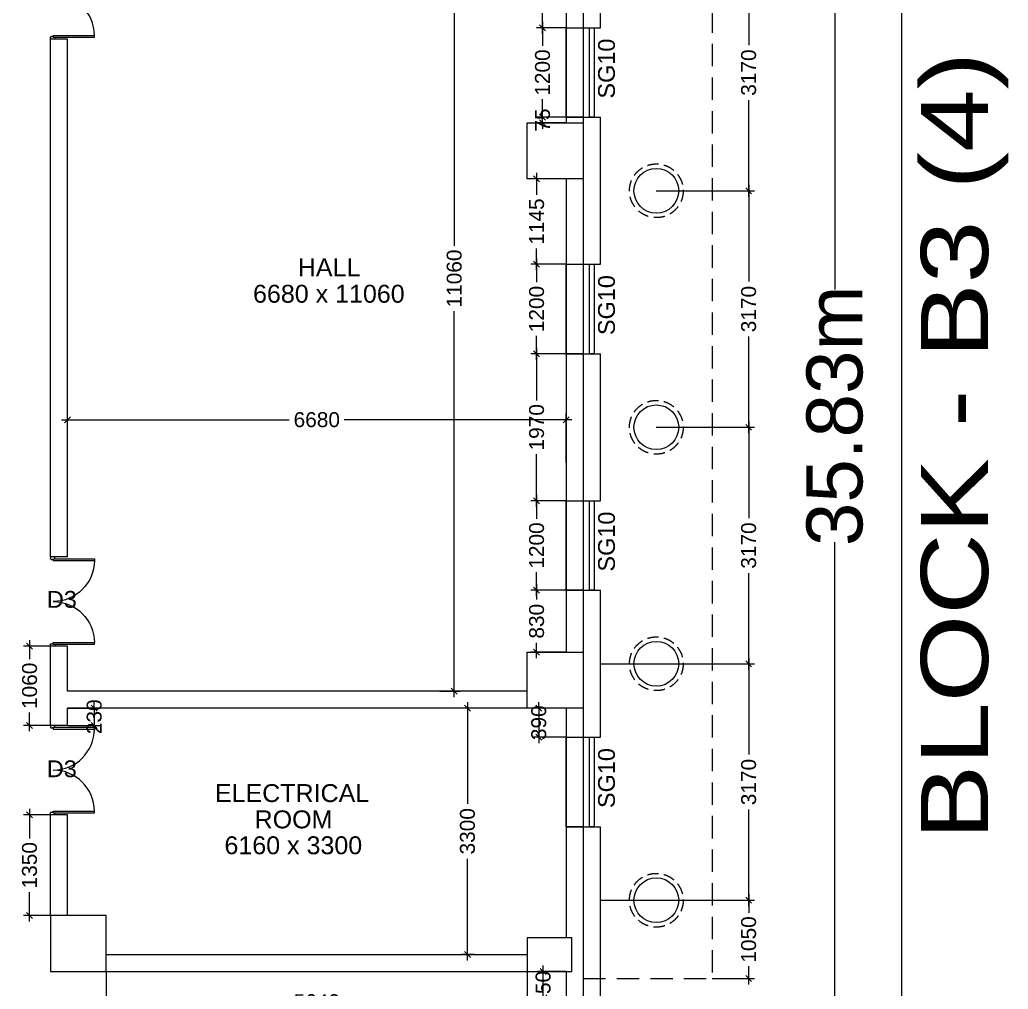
# Model space of a CAD drawing. Extents: x 7620542 to 7843793, y -6476226 to -6093835.
# Drawn here: x 7753889 to 7767135, y -6362768 to -6349772 of the extents above; entities that cross this region are included whole.
import ezdxf
from ezdxf.enums import TextEntityAlignment as Align

# ---------------------------------------------------------------- set-up
doc = ezdxf.new("R2010")
doc.units = 0
doc.header["$LTSCALE"] = 600
doc.header["$MEASUREMENT"] = 0
doc.header["$PDMODE"] = 35
doc.linetypes.add('DASHED', pattern=[0.75, 0.5, -0.25])
doc.linetypes.add('HIDDEN', pattern=[0.375, 0.25, -0.125])
doc.layers.get('0').update_dxf_attribs({"linetype": 'CONTINUOUS'})
doc.layers.get('Defpoints').update_dxf_attribs({"linetype": 'CONTINUOUS'})
for name, color, linetype in [('BLOCKS-PROP', 2, 'CONTINUOUS'), ('chajja', 7, 'CONTINUOUS'), ('DIM', 8, 'CONTINUOUS'), ('DOOR', 32, 'CONTINUOUS'), ('Ele. Proj', 7, 'CONTINUOUS'), ('joinery', 7, 'CONTINUOUS'), ('LA-column', 3, 'CONTINUOUS'), ('Room Dim', 1, 'CONTINUOUS'), ('TEXT', 6, 'CONTINUOUS'), ('Walls', 7, 'CONTINUOUS'), ('WIN', 151, 'CONTINUOUS'), ('Working Dim', 5, 'CONTINUOUS')]:
    doc.layers.add(name, color=color, linetype=linetype)
doc.styles.add('ari', font='arial.ttf')
doc.styles.add('ARIAL', font='arial.ttf')
doc.styles.get("Standard").update_dxf_attribs({"font": 'romans.shx'})
doc.dimstyles.new('int. dim', dxfattribs={"dimtxt": 450, "dimasz": 80, "dimexe": 80, "dimexo": 0, "dimgap": 70, "dimtad": 0, "dimdec": 0, "dimzin": 12, "dimdsep": 46, "dimtxsty": 'ari', "dimblk": 'OBLIQUE', "dimcen": 2, "dimdle": 80, "dimclrd": 256, "dimclre": 256, "dimclrt": 6, "dimadec": 0, "dimazin": 0, "dimtfac": 1, "dimtdec": 0, "dimtix": 1, "dimtmove": 2, "dimatfit": 3, "dimfxl": 1, "dimtolj": 1, "dimtzin": 0, "dimlwd": -1, "dimlwe": -1, "dimarcsym": 0})
doc.dimstyles.new('STANDARD$0', dxfattribs={"dimscale": 0, "dimtxt": 150, "dimasz": 125, "dimexe": 0.75, "dimexo": 1, "dimgap": 25, "dimtad": 1, "dimdec": 0, "dimdsep": 46, "dimtxsty": 'Standard', "dimblk1": 'DOT', "dimblk2": 'DOT', "dimsah": 1, "dimcen": 2.5, "dimclrd": 1, "dimclre": 1, "dimclrt": 3, "dimadec": 0, "dimazin": 0, "dimtfac": 1, "dimtdec": 0, "dimtmove": 0, "dimatfit": 3, "dimldrblk": 'DOT', "dimfxl": 1, "dimtolj": 1, "dimtzin": 0, "dimarcsym": 0})

# ---------------------------------------------------------------- blocks, each defined once
blk = doc.blocks.new('Z$W@#1275')
at = {"layer": 'DOOR'}
for p, q in [((73.06782003119588, 1499.977962647332), (0, 1499.977962647332)), ((0, 1499.977962647332), (0, 1467.097443633247)), ((73.06782003119588, 1467.097443633247), (73.06782003119588, 1499.977962647332)), ((0, 1467.097443633247), (1.826695499941707, 1467.097443633247)), ((10.96017300430685, 1456.137270628707), (10.96017300430685, 1457.963966129348)), ((10.96017300430685, 1456.137270628707), (47.49408301990479, 1456.137270628707)), ((47.49408301990479, 1467.097443633247), (736.4192433170974, 1467.097443633247)), ((47.49408301990479, 1467.097443633247), (47.49408301990479, 1438.914141621324)), ((47.49408301990479, 1456.137270628707), (47.49408301990479, 1467.097443633247)), ((47.49408301990479, 1467.097443633247), (73.06782003119588, 1467.097443633247)), ((47.49408301990479, 1438.914141621324), (736.4192433170974, 1438.914141621324)), ((736.4192433170974, 1467.097443633247), (736.4192433170974, 1438.914141621324)), ((0, 32.8805190139683), (1.826695499941707, 32.8805190139683)), ((0, 0), (0, 32.8805190139683)), ((73.06782003119588, 0), (0, 0)), ((10.96017300430685, 43.8406920186244), (10.96017300430685, 42.01399651786778)), ((10.96017300430685, 43.8406920186244), (47.49408301990479, 43.8406920186244)), ((47.49408301990479, 61.06382102600764), (736.4192433170974, 61.06382102600764)), ((47.49408301990479, 32.8805190139683), (47.49408301990479, 61.06382102600764)), ((47.49408301990479, 43.8406920186244), (47.49408301990479, 32.8805190139683)), ((47.49408301990479, 32.8805190139683), (736.4192433170974, 32.8805190139683)), ((47.49408301990479, 32.8805190139683), (73.06782003119588, 32.8805190139683)), ((73.06782003119588, 32.8805190139683), (73.06782003119588, 0)), ((736.4192433170974, 32.8805190139683), (736.4192433170974, 61.06382102600764))]:
    blk.add_line(p, q, dxfattribs=at)
for centre, start, end in [((10.96017300430685, 1467.097443633247), 180, 270), ((10.96017300430685, 32.8805190139683), 90, 180)]:
    blk.add_arc(centre, 9.13347750388912, start, end, dxfattribs=at)
at = {"layer": 'DOOR', "color": 145}
for centre, start, end in [((47.49408301990479, 1438.914141621324), 270, 0), ((47.49408301990479, 61.06382102600764), 0, 90)]:
    blk.add_arc(centre, 688.9251602976728, start, end, dxfattribs=at)
blk = doc.blocks.new('_Oblique')
at = {"color": 0, "linetype": 'ByBlock', "lineweight": -2}
blk.add_line((-0.5, -0.5), (0.5, 0.5), dxfattribs=at)
blk = doc.blocks.new('*D258')
at = {"layer": 'Defpoints', "color": 0, "transparency": 16777216}
for p in [(7759888.967918493, -6359000.652644838), (7759981.760699284, -6359000.652644838, 13.30187708269841), (7759981.764487676, -6362300.423368895, 9.87449119104425)]:
    blk.add_point(p, dxfattribs=at)
at = {"layer": 'Working Dim', "transparency": 16777216}
for p, q in [((7759981.760699284, -6359000.652644838), (7759808.967918493, -6359000.652644838)), ((7759888.967918493, -6358920.652644838), (7759888.967918493, -6360282.311540291)), ((7759888.967918493, -6362380.423368895), (7759888.967918493, -6361018.764473442)), ((7759981.764487676, -6362300.423368895), (7759808.967918493, -6362300.423368895))]:
    blk.add_line(p, q, dxfattribs=at)
at = {"layer": 'Working Dim', "transparency": 16777216, "xscale": 80, "yscale": 80, "zscale": 80}
for p, rotation in [((7759888.967918493, -6359000.652644838), 90), ((7759888.967918493, -6362300.423368895), 270)]:
    blk.add_blockref('_Oblique', p, dxfattribs=dict(at, rotation=rotation))
at = {"layer": 'Working Dim', "color": 6, "transparency": 16777216, "insert": (7759888.967918495, -6360650.538006865), "char_height": 200, "attachment_point": 5, "rotation": 90, "style": 'ari'}
blk.add_mtext('\\A1;3300', dxfattribs=at)
blk = doc.blocks.new('*D347')
at = {"layer": 'Defpoints', "color": 0, "transparency": 16777216}
for p in [(7755048.964132988, -6362530.423368895, 14.36212417441961), (7760689.016242505, -6362530.423368895, 9.231066346269648), (7760689.016242505, -6362935.448135686)]:
    blk.add_point(p, dxfattribs=at)
at = {"layer": 'Working Dim', "transparency": 16777216}
for p, q in [((7755048.964132988, -6362530.423368895), (7755048.964132988, -6363015.448135686)), ((7760689.016242505, -6362530.423368895), (7760689.016242505, -6363015.448135686)), ((7754968.964132988, -6362935.448135686), (7757500.695508347, -6362935.448135686)), ((7760769.016242505, -6362935.448135686), (7758237.284867146, -6362935.448135686))]:
    blk.add_line(p, q, dxfattribs=at)
at = {"layer": 'Working Dim', "transparency": 16777216, "xscale": 80, "yscale": 80, "zscale": 80, "rotation": 180}
blk.add_blockref('_Oblique', (7755048.964132988, -6362935.448135686), dxfattribs=at)
at = {"layer": 'Working Dim', "transparency": 16777216, "xscale": 80, "yscale": 80, "zscale": 80}
blk.add_blockref('_Oblique', (7760689.016242505, -6362935.448135686), dxfattribs=at)
at = {"layer": 'Working Dim', "color": 6, "transparency": 16777216, "insert": (7757868.990187746, -6362935.448135686), "char_height": 200, "attachment_point": 5, "style": 'ari'}
blk.add_mtext('\\A1;5640', dxfattribs=at)
blk = doc.blocks.new('*D349')
at = {"layer": 'Defpoints', "color": 0, "transparency": 16777216}
for p in [(7754299.058047143, -6360430.658904548, 13.55058257644996), (7754020.445472077, -6361780.610582282), (7754299.058047143, -6361780.610582282, 14.36212417441961)]:
    blk.add_point(p, dxfattribs=at)
at = {"layer": 'Working Dim', "transparency": 16777216}
for p, q in [((7754020.445472077, -6360350.658904548), (7754020.445472077, -6360746.753433729)), ((7754299.058047143, -6360430.658904548), (7753940.445472077, -6360430.658904548)), ((7754020.445472077, -6361860.610582282), (7754020.445472077, -6361464.516053101)), ((7754299.058047143, -6361780.610582282), (7753940.445472077, -6361780.610582282))]:
    blk.add_line(p, q, dxfattribs=at)
at = {"layer": 'Working Dim', "transparency": 16777216, "xscale": 80, "yscale": 80, "zscale": 80}
for p, rotation in [((7754020.445472077, -6360430.658904548), 90), ((7754020.445472077, -6361780.610582282), 270)]:
    blk.add_blockref('_Oblique', p, dxfattribs=dict(at, rotation=rotation))
at = {"layer": 'Working Dim', "color": 6, "transparency": 16777216, "insert": (7754020.445472078, -6361105.634743414), "char_height": 200, "attachment_point": 5, "rotation": 90, "style": 'ari'}
blk.add_mtext('\\A1;1350', dxfattribs=at)
blk = doc.blocks.new('*D873')
at = {"layer": 'Defpoints', "color": 0, "transparency": 16777216}
for p in [(7761439.285114744, -6337165.48027863, 1.031049310015078), (7761439.017412885, -6454873.916221187), (7765702.837025802, -6454873.916221187)]:
    blk.add_point(p, dxfattribs=at)
at = {"layer": 'DIM', "color": 8, "transparency": 16777216}
for p, q in [((7765702.837025802, -6336865.48027863), (7765702.837025802, -6394070.795794247)), ((7761439.285114744, -6337165.48027863), (7766002.837025802, -6337165.48027863)), ((7765702.837025802, -6455173.916221187), (7765702.837025802, -6397968.60070557)), ((7761439.017412885, -6454873.916221187), (7766002.837025802, -6454873.916221187))]:
    blk.add_line(p, q, dxfattribs=at)
at = {"layer": 'DIM', "color": 8, "transparency": 16777216, "xscale": 300, "yscale": 300, "zscale": 300}
for p, rotation in [((7765702.837025802, -6337165.48027863), 90), ((7765702.837025802, -6454873.916221187), 270)]:
    blk.add_blockref('_Oblique', p, dxfattribs=dict(at, rotation=rotation))
at = {"layer": 'DIM', "color": 7, "transparency": 16777216, "insert": (7765702.837025804, -6396019.698249907), "char_height": 750, "attachment_point": 5, "rotation": 90, "style": 'ari'}
blk.add_mtext('\\A1;117.71m', dxfattribs=at)
blk = doc.blocks.new('*D875')
at = {"layer": 'Defpoints', "color": 0, "transparency": 16777216}
for p in [(7761439.285114744, -6337165.48027863), (7764811.048094321, -6337165.48027863), (7761439.017412886, -6372995.776310718, -1.031049310014616)]:
    blk.add_point(p, dxfattribs=at)
at = {"layer": 'DIM', "color": 8, "transparency": 16777216}
for p, q in [((7764811.048094321, -6336865.48027863), (7764811.048094321, -6353388.035525233)), ((7761439.285114744, -6337165.48027863), (7765111.048094321, -6337165.48027863)), ((7764811.048094321, -6373295.776310718), (7764811.048094321, -6356773.221064114)), ((7761439.017412886, -6372995.776310718), (7765111.048094321, -6372995.776310718))]:
    blk.add_line(p, q, dxfattribs=at)
at = {"layer": 'DIM', "color": 8, "transparency": 16777216, "xscale": 300, "yscale": 300, "zscale": 300}
for p, rotation in [((7764811.048094321, -6337165.48027863), 90), ((7764811.048094321, -6372995.776310718), 270)]:
    blk.add_blockref('_Oblique', p, dxfattribs=dict(at, rotation=rotation))
at = {"layer": 'DIM', "color": 7, "transparency": 16777216, "insert": (7764811.048094323, -6355080.628294673), "char_height": 750, "attachment_point": 5, "rotation": 90, "style": 'ari'}
blk.add_mtext('\\A1;35.83m', dxfattribs=at)
blk = doc.blocks.new('*D921')
at = {"layer": 'Defpoints', "color": 0, "transparency": 16777216}
for p in [(7759517.783426539, -6347710.622587543), (7759711.463479011, -6347710.622587543), (7759517.783426539, -6358770.653187746, -0.9757223418104033)]:
    blk.add_point(p, dxfattribs=at)
at = {"layer": 'Working Dim', "transparency": 16777216}
for p, q in [((7759711.463479011, -6347630.622587543), (7759711.463479011, -6352804.06217141)), ((7759517.783426539, -6347710.622587543), (7759791.463479011, -6347710.622587543)), ((7759711.463479011, -6358850.653187746), (7759711.463479011, -6353677.213603879)), ((7759517.783426539, -6358770.653187746), (7759791.463479011, -6358770.653187746))]:
    blk.add_line(p, q, dxfattribs=at)
at = {"layer": 'Working Dim', "transparency": 16777216, "xscale": 80, "yscale": 80, "zscale": 80}
for p, rotation in [((7759711.463479011, -6347710.622587543), 90), ((7759711.463479011, -6358770.653187746), 270)]:
    blk.add_blockref('_Oblique', p, dxfattribs=dict(at, rotation=rotation))
at = {"layer": 'Working Dim', "color": 6, "transparency": 16777216, "insert": (7759711.463479013, -6353240.637887644), "char_height": 200, "attachment_point": 5, "rotation": 90, "style": 'ari'}
blk.add_mtext('\\A1;11060', dxfattribs=at)
blk = doc.blocks.new('*D922')
at = {"layer": 'Defpoints', "color": 0, "transparency": 16777216}
for p in [(7761209.017522192, -6355133.976216023), (7754529.413454341, -6355706.574806547, -5.131057828136074), (7761209.017522192, -6355706.574806551)]:
    blk.add_point(p, dxfattribs=at)
at = {"layer": 'Working Dim', "transparency": 16777216}
for p, q in [((7754529.413454341, -6355706.574806547), (7754529.413454341, -6355053.976216023)), ((7761209.017522192, -6355706.574806551), (7761209.017522192, -6355053.976216023)), ((7754449.413454341, -6355133.976216023), (7757500.375106274, -6355133.976216023)), ((7761289.017522192, -6355133.976216023), (7758238.055870258, -6355133.976216023))]:
    blk.add_line(p, q, dxfattribs=at)
at = {"layer": 'Working Dim', "transparency": 16777216, "xscale": 80, "yscale": 80, "zscale": 80, "rotation": 180}
blk.add_blockref('_Oblique', (7754529.413454341, -6355133.976216023), dxfattribs=at)
at = {"layer": 'Working Dim', "transparency": 16777216, "xscale": 80, "yscale": 80, "zscale": 80}
blk.add_blockref('_Oblique', (7761209.017522192, -6355133.976216023), dxfattribs=at)
at = {"layer": 'Working Dim', "color": 6, "transparency": 16777216, "insert": (7757869.215488266, -6355133.976216023), "char_height": 200, "attachment_point": 5, "style": 'ari'}
blk.add_mtext('\\A1;6680', dxfattribs=at)
blk = doc.blocks.new('*D1715')
at = {"layer": 'Defpoints', "color": 0, "transparency": 16777216}
for p in [(7754299.413454342, -6358170.577229233, -5.131057828136074), (7754021.369366641, -6359230.57748333), (7754299.416993828, -6359230.57748333, -5.131057828136074)]:
    blk.add_point(p, dxfattribs=at)
at = {"layer": 'Working Dim', "transparency": 16777216}
for p, q in [((7754021.369366641, -6358090.577229233), (7754021.369366641, -6358341.696046595)), ((7754299.413454342, -6358170.577229233), (7753941.369366641, -6358170.577229233)), ((7754021.369366641, -6359310.57748333), (7754021.369366641, -6359059.458665967)), ((7754299.416993828, -6359230.57748333), (7753941.369366641, -6359230.57748333))]:
    blk.add_line(p, q, dxfattribs=at)
at = {"layer": 'Working Dim', "transparency": 16777216, "xscale": 80, "yscale": 80, "zscale": 80}
for p, rotation in [((7754021.369366641, -6358170.577229233), 90), ((7754021.369366641, -6359230.57748333), 270)]:
    blk.add_blockref('_Oblique', p, dxfattribs=dict(at, rotation=rotation))
at = {"layer": 'Working Dim', "color": 6, "transparency": 16777216, "insert": (7754021.369366643, -6358700.57735628), "char_height": 200, "attachment_point": 5, "rotation": 90, "style": 'ari'}
blk.add_mtext('\\A1;1060', dxfattribs=at)
blk = doc.blocks.new('*D1716')
at = {"layer": 'Defpoints', "color": 0, "transparency": 16777216}
for p in [(7754529.416993828, -6359000.658904548), (7754529.416993828, -6359230.658904546), (7754887.177249128, -6359230.658904546)]:
    blk.add_point(p, dxfattribs=at)
at = {"layer": 'Working Dim', "transparency": 16777216}
for p, q in [((7754529.416993828, -6359000.658904548), (7754967.177249128, -6359000.658904548)), ((7754887.177249128, -6359000.658904548), (7754887.177249128, -6358920.658904548)), ((7754887.177249128, -6359000.658904548), (7754887.177249128, -6359230.658904546)), ((7754529.416993828, -6359230.658904546), (7754967.177249128, -6359230.658904546)), ((7754887.177249128, -6359230.658904546), (7754887.177249128, -6359310.658904546))]:
    blk.add_line(p, q, dxfattribs=at)
at = {"layer": 'Working Dim', "transparency": 16777216, "xscale": 80, "yscale": 80, "zscale": 80}
for p, rotation in [((7754887.177249128, -6359000.658904548), 270), ((7754887.177249128, -6359230.658904546), 90)]:
    blk.add_blockref('_Oblique', p, dxfattribs=dict(at, rotation=rotation))
at = {"layer": 'Working Dim', "color": 6, "transparency": 16777216, "insert": (7754887.17724913, -6359115.658904546), "char_height": 200, "attachment_point": 5, "rotation": 90, "style": 'ari'}
blk.add_mtext('\\A1;230', dxfattribs=at)
blk = doc.blocks.new('*D2008')
at = {"layer": 'Defpoints', "color": 0, "transparency": 16777216}
for p in [(7760902.768049899, -6362529.990900311), (7761209.1122255, -6362529.990900311, 34.88458928209366), (7761209.10992382, -6362979.912321653, 133.7496691126242)]:
    blk.add_point(p, dxfattribs=at)
at = {"layer": 'Working Dim', "transparency": 16777216}
for p, q in [((7760902.768049899, -6362529.990900311), (7760902.768049899, -6362449.990900311)), ((7761209.1122255, -6362529.990900311), (7760822.768049899, -6362529.990900311)), ((7760902.768049899, -6362979.912321653), (7760902.768049899, -6362529.990900311)), ((7761209.10992382, -6362979.912321653), (7760822.768049899, -6362979.912321653)), ((7760902.768049899, -6362979.912321653), (7760902.768049899, -6363059.912321653))]:
    blk.add_line(p, q, dxfattribs=at)
at = {"layer": 'Working Dim', "transparency": 16777216, "xscale": 80, "yscale": 80, "zscale": 80}
for p, rotation in [((7760902.768049899, -6362529.990900311), 270), ((7760902.768049899, -6362979.912321653), 90)]:
    blk.add_blockref('_Oblique', p, dxfattribs=dict(at, rotation=rotation))
at = {"layer": 'Working Dim', "color": 6, "transparency": 16777216, "insert": (7760902.768049901, -6362754.951610981), "char_height": 200, "attachment_point": 5, "rotation": 90, "style": 'ari'}
blk.add_mtext('\\A1;450', dxfattribs=at)
blk = doc.blocks.new('*D2017')
at = {"layer": 'Defpoints', "color": 0, "transparency": 16777216}
for p in [(7761209.022008892, -6358999.96250083, 75.76823899142131), (7760844.192579305, -6359390.125482811), (7761209.02200889, -6359390.125482811, -176.9899772398036)]:
    blk.add_point(p, dxfattribs=at)
at = {"layer": 'Working Dim', "transparency": 16777216}
for p, q in [((7761209.022008892, -6358999.96250083), (7760764.192579305, -6358999.96250083)), ((7760844.192579305, -6358999.96250083), (7760844.192579305, -6358919.96250083)), ((7760844.192579305, -6358999.96250083), (7760844.192579305, -6359390.125482811)), ((7761209.02200889, -6359390.125482811), (7760764.192579305, -6359390.125482811)), ((7760844.192579305, -6359390.125482811), (7760844.192579305, -6359470.125482811))]:
    blk.add_line(p, q, dxfattribs=at)
at = {"layer": 'Working Dim', "transparency": 16777216, "xscale": 80, "yscale": 80, "zscale": 80}
for p, rotation in [((7760844.192579305, -6358999.96250083), 270), ((7760844.192579305, -6359390.125482811), 90)]:
    blk.add_blockref('_Oblique', p, dxfattribs=dict(at, rotation=rotation))
at = {"layer": 'Working Dim', "color": 6, "transparency": 16777216, "insert": (7760844.192579307, -6359195.04399182), "char_height": 200, "attachment_point": 5, "rotation": 90, "style": 'ari'}
blk.add_mtext('\\A1;390', dxfattribs=at)
blk = doc.blocks.new('*D2018')
at = {"layer": 'Defpoints', "color": 0, "transparency": 16777216}
for p in [(7760815.361774204, -6357419.694897491), (7761208.955975204, -6357419.694897491), (7761209.017544659, -6358249.964092652, 65.50612333512431)]:
    blk.add_point(p, dxfattribs=at)
at = {"layer": 'Working Dim', "transparency": 16777216}
for p, q in [((7761208.955975204, -6357419.694897491), (7760735.361774204, -6357419.694897491)), ((7760815.361774204, -6357339.694897491), (7760815.361774204, -6357544.092796573)), ((7760815.361774204, -6358329.964092652), (7760815.361774204, -6358125.566193571)), ((7761209.017544659, -6358249.964092652), (7760735.361774204, -6358249.964092652))]:
    blk.add_line(p, q, dxfattribs=at)
at = {"layer": 'Working Dim', "transparency": 16777216, "xscale": 80, "yscale": 80, "zscale": 80}
for p, rotation in [((7760815.361774204, -6357419.694897491), 90), ((7760815.361774204, -6358249.964092652), 270)]:
    blk.add_blockref('_Oblique', p, dxfattribs=dict(at, rotation=rotation))
at = {"layer": 'Working Dim', "color": 6, "transparency": 16777216, "insert": (7760815.361774206, -6357834.829495071), "char_height": 200, "attachment_point": 5, "rotation": 90, "style": 'ari'}
blk.add_mtext('\\A1;830', dxfattribs=at)
blk = doc.blocks.new('*D2019')
at = {"layer": 'Defpoints', "color": 0, "transparency": 16777216}
for p in [(7761209.017544662, -6351904.932137792, 11247.48857962027), (7760815.361774204, -6353050.090060412), (7761208.955975206, -6353050.090060412, -86.89517291801164)]:
    blk.add_point(p, dxfattribs=at)
at = {"layer": 'Working Dim', "transparency": 16777216}
for p, q in [((7760815.361774204, -6351824.932137792), (7760815.361774204, -6352117.538384232)), ((7761209.017544662, -6351904.932137792), (7760735.361774204, -6351904.932137792)), ((7760815.361774204, -6353130.090060412), (7760815.361774204, -6352837.483813972)), ((7761208.955975206, -6353050.090060412), (7760735.361774204, -6353050.090060412))]:
    blk.add_line(p, q, dxfattribs=at)
at = {"layer": 'Working Dim', "transparency": 16777216, "xscale": 80, "yscale": 80, "zscale": 80}
for p, rotation in [((7760815.361774204, -6351904.932137792), 90), ((7760815.361774204, -6353050.090060412), 270)]:
    blk.add_blockref('_Oblique', p, dxfattribs=dict(at, rotation=rotation))
at = {"layer": 'Working Dim', "color": 6, "transparency": 16777216, "insert": (7760815.361774206, -6352477.511099101), "char_height": 200, "attachment_point": 5, "rotation": 90, "style": 'ari'}
blk.add_mtext('\\A1;1145', dxfattribs=at)
blk = doc.blocks.new('*D2020')
at = {"layer": 'Defpoints', "color": 0, "transparency": 16777216}
for p in [(7761208.955975205, -6354249.69039359, -86.89517291801164), (7760815.361774204, -6356220.094564312), (7761208.955975205, -6356220.094564312)]:
    blk.add_point(p, dxfattribs=at)
at = {"layer": 'Working Dim', "transparency": 16777216}
for p, q in [((7761208.955975205, -6354249.69039359), (7760735.361774204, -6354249.69039359)), ((7760815.361774204, -6354169.69039359), (7760815.361774204, -6354876.011169265)), ((7760815.361774204, -6356300.094564312), (7760815.361774204, -6355593.773788637)), ((7761208.955975205, -6356220.094564312), (7760735.361774204, -6356220.094564312))]:
    blk.add_line(p, q, dxfattribs=at)
at = {"layer": 'Working Dim', "transparency": 16777216, "xscale": 80, "yscale": 80, "zscale": 80}
for p, rotation in [((7760815.361774204, -6354249.69039359), 90), ((7760815.361774204, -6356220.094564312), 270)]:
    blk.add_blockref('_Oblique', p, dxfattribs=dict(at, rotation=rotation))
at = {"layer": 'Working Dim', "color": 6, "transparency": 16777216, "insert": (7760815.361774206, -6355234.89247895), "char_height": 200, "attachment_point": 5, "rotation": 90, "style": 'ari'}
blk.add_mtext('\\A1;1970', dxfattribs=at)
blk = doc.blocks.new('*D2021')
at = {"layer": 'Defpoints', "color": 0, "transparency": 16777216}
for p in [(7760894.900684753, -6351079.672376723), (7761209.017544659, -6351079.672376723, -291.1463419627034), (7761209.017544659, -6351154.932137792, 11247.48857962027)]:
    blk.add_point(p, dxfattribs=at)
at = {"layer": 'Working Dim', "transparency": 16777216}
for p, q in [((7761209.017544659, -6351079.672376723), (7760814.900684753, -6351079.672376723)), ((7760894.900684753, -6351079.672376723), (7760894.900684753, -6350999.672376723)), ((7760894.900684753, -6351154.932137792), (7760894.900684753, -6351079.672376723)), ((7761209.017544659, -6351154.932137792), (7760814.900684753, -6351154.932137792)), ((7760894.900684753, -6351154.932137792), (7760894.900684753, -6351234.932137792))]:
    blk.add_line(p, q, dxfattribs=at)
at = {"layer": 'Working Dim', "transparency": 16777216, "xscale": 80, "yscale": 80, "zscale": 80}
for p, rotation in [((7760894.900684753, -6351079.672376723), 270), ((7760894.900684753, -6351154.932137792), 90)]:
    blk.add_blockref('_Oblique', p, dxfattribs=dict(at, rotation=rotation))
at = {"layer": 'Working Dim', "color": 6, "transparency": 16777216, "insert": (7760894.900684755, -6351117.302257257), "char_height": 200, "attachment_point": 5, "rotation": 90, "style": 'ari'}
blk.add_mtext('\\A1;75', dxfattribs=at)
blk = doc.blocks.new('*D2022')
at = {"layer": 'Defpoints', "color": 0, "transparency": 16777216}
for p in [(7760894.900684753, -6349880.072043546), (7761208.955975206, -6349880.072043546, -291.1463419627107), (7761209.017544659, -6351079.672376723, -291.1463419627034)]:
    blk.add_point(p, dxfattribs=at)
at = {"layer": 'Working Dim', "transparency": 16777216}
for p, q in [((7761208.955975206, -6349880.072043546), (7760814.900684753, -6349880.072043546)), ((7760894.900684753, -6349800.072043546), (7760894.900684753, -6350120.990900449)), ((7760894.900684753, -6351159.672376723), (7760894.900684753, -6350838.753519821)), ((7761209.017544659, -6351079.672376723), (7760814.900684753, -6351079.672376723))]:
    blk.add_line(p, q, dxfattribs=at)
at = {"layer": 'Working Dim', "transparency": 16777216, "xscale": 80, "yscale": 80, "zscale": 80}
for p, rotation in [((7760894.900684753, -6349880.072043546), 90), ((7760894.900684753, -6351079.672376723), 270)]:
    blk.add_blockref('_Oblique', p, dxfattribs=dict(at, rotation=rotation))
at = {"layer": 'Working Dim', "color": 6, "transparency": 16777216, "insert": (7760894.900684755, -6350479.872210134), "char_height": 200, "attachment_point": 5, "rotation": 90, "style": 'ari'}
blk.add_mtext('\\A1;1200', dxfattribs=at)
blk = doc.blocks.new('*D2023')
at = {"layer": 'Defpoints', "color": 0, "transparency": 16777216}
for p in [(7760894.900684753, -6347924.893616406), (7761209.017544659, -6347924.893616406, 65.50612333512431), (7761208.955975206, -6349880.072043546, -291.1463419627107)]:
    blk.add_point(p, dxfattribs=at)
at = {"layer": 'Working Dim', "transparency": 16777216}
for p, q in [((7760894.900684753, -6347844.893616406), (7760894.900684753, -6348542.510115107)), ((7761209.017544659, -6347924.893616406), (7760814.900684753, -6347924.893616406)), ((7760894.900684753, -6349960.072043546), (7760894.900684753, -6349262.455544847)), ((7761208.955975206, -6349880.072043546), (7760814.900684753, -6349880.072043546))]:
    blk.add_line(p, q, dxfattribs=at)
at = {"layer": 'Working Dim', "transparency": 16777216, "xscale": 80, "yscale": 80, "zscale": 80}
for p, rotation in [((7760894.900684753, -6347924.893616406), 90), ((7760894.900684753, -6349880.072043546), 270)]:
    blk.add_blockref('_Oblique', p, dxfattribs=dict(at, rotation=rotation))
at = {"layer": 'Working Dim', "color": 6, "transparency": 16777216, "insert": (7760894.900684755, -6348902.482829976), "char_height": 200, "attachment_point": 5, "rotation": 90, "style": 'ari'}
blk.add_mtext('\\A1;1955', dxfattribs=at)
blk = doc.blocks.new('*D2024')
at = {"layer": 'Defpoints', "color": 0, "transparency": 16777216}
for p in [(7761208.955975206, -6353050.090060412), (7760815.361774204, -6354249.690393587), (7761208.955975206, -6354249.690393587, -86.8951729177497)]:
    blk.add_point(p, dxfattribs=at)
at = {"layer": 'Working Dim', "transparency": 16777216}
for p, q in [((7761208.955975206, -6353050.090060412), (7760735.361774204, -6353050.090060412)), ((7760815.361774204, -6352970.090060412), (7760815.361774204, -6353291.008917313)), ((7760815.361774204, -6354329.690393587), (7760815.361774204, -6354008.771536686)), ((7761208.955975206, -6354249.690393587), (7760735.361774204, -6354249.690393587))]:
    blk.add_line(p, q, dxfattribs=at)
at = {"layer": 'Working Dim', "transparency": 16777216, "xscale": 80, "yscale": 80, "zscale": 80}
for p, rotation in [((7760815.361774204, -6353050.090060412), 90), ((7760815.361774204, -6354249.690393587), 270)]:
    blk.add_blockref('_Oblique', p, dxfattribs=dict(at, rotation=rotation))
at = {"layer": 'Working Dim', "color": 6, "transparency": 16777216, "insert": (7760815.361774206, -6353649.890226998), "char_height": 200, "attachment_point": 5, "rotation": 90, "style": 'ari'}
blk.add_mtext('\\A1;1200', dxfattribs=at)
blk = doc.blocks.new('*D2025')
at = {"layer": 'Defpoints', "color": 0, "transparency": 16777216}
for p in [(7761208.955975205, -6356220.094564313), (7760815.361774204, -6357419.694897492), (7761209.017544659, -6357419.694897492, 65.50612333512431)]:
    blk.add_point(p, dxfattribs=at)
at = {"layer": 'Working Dim', "transparency": 16777216}
for p, q in [((7761208.955975205, -6356220.094564313), (7760735.361774204, -6356220.094564313)), ((7760815.361774204, -6356140.094564313), (7760815.361774204, -6356461.013421217)), ((7760815.361774204, -6357499.694897492), (7760815.361774204, -6357178.776040589)), ((7761209.017544659, -6357419.694897492), (7760735.361774204, -6357419.694897492))]:
    blk.add_line(p, q, dxfattribs=at)
at = {"layer": 'Working Dim', "transparency": 16777216, "xscale": 80, "yscale": 80, "zscale": 80}
for p, rotation in [((7760815.361774204, -6356220.094564313), 90), ((7760815.361774204, -6357419.694897492), 270)]:
    blk.add_blockref('_Oblique', p, dxfattribs=dict(at, rotation=rotation))
at = {"layer": 'Working Dim', "color": 6, "transparency": 16777216, "insert": (7760815.361774206, -6356819.894730902), "char_height": 200, "attachment_point": 5, "rotation": 90, "style": 'ari'}
blk.add_mtext('\\A1;1200', dxfattribs=at)
blk = doc.blocks.new('*D2026')
at = {"layer": 'Defpoints', "color": 0, "transparency": 16777216}
for p in [(7762419.045878547, -6361575.56536869), (7763656.672034049, -6361575.56536869), (7763168.94663176, -6362625.528782628, -186.3962395880371)]:
    blk.add_point(p, dxfattribs=at)
at = {"layer": 'Working Dim', "transparency": 16777216}
for p, q in [((7763656.672034049, -6361495.56536869), (7763656.672034049, -6361741.665765973)), ((7762419.045878547, -6361575.56536869), (7763736.672034049, -6361575.56536869)), ((7763656.672034049, -6362705.528782628), (7763656.672034049, -6362459.428385345)), ((7763168.94663176, -6362625.528782628), (7763736.672034049, -6362625.528782628))]:
    blk.add_line(p, q, dxfattribs=at)
at = {"layer": 'Working Dim', "transparency": 16777216, "xscale": 80, "yscale": 80, "zscale": 80}
for p, rotation in [((7763656.672034049, -6361575.56536869), 90), ((7763656.672034049, -6362625.528782628), 270)]:
    blk.add_blockref('_Oblique', p, dxfattribs=dict(at, rotation=rotation))
at = {"layer": 'Working Dim', "color": 6, "transparency": 16777216, "insert": (7763656.672034051, -6362100.547075658), "char_height": 200, "attachment_point": 5, "rotation": 90, "style": 'ari'}
blk.add_mtext('\\A1;1050', dxfattribs=at)
blk = doc.blocks.new('*D2027')
at = {"layer": 'Defpoints', "color": 0, "transparency": 16777216}
for p in [(7762419.045878554, -6358405.505674921), (7763656.672034051, -6358405.505674921), (7762419.045878547, -6361575.56536869)]:
    blk.add_point(p, dxfattribs=at)
at = {"layer": 'Working Dim', "transparency": 16777216}
for p, q in [((7763656.672034051, -6358325.505674921), (7763656.672034051, -6359622.30905523)), ((7762419.045878554, -6358405.505674921), (7763736.672034051, -6358405.505674921)), ((7763656.672034051, -6361655.56536869), (7763656.672034051, -6360358.761988381)), ((7762419.045878547, -6361575.56536869), (7763736.672034051, -6361575.56536869))]:
    blk.add_line(p, q, dxfattribs=at)
at = {"layer": 'Working Dim', "transparency": 16777216, "xscale": 80, "yscale": 80, "zscale": 80}
for p, rotation in [((7763656.672034051, -6358405.505674921), 90), ((7763656.672034051, -6361575.56536869), 270)]:
    blk.add_blockref('_Oblique', p, dxfattribs=dict(at, rotation=rotation))
at = {"layer": 'Working Dim', "color": 6, "transparency": 16777216, "insert": (7763656.672034053, -6359990.535521804), "char_height": 200, "attachment_point": 5, "rotation": 90, "style": 'ari'}
blk.add_mtext('\\A1;3170', dxfattribs=at)
blk = doc.blocks.new('*D2028')
at = {"layer": 'Defpoints', "color": 0, "transparency": 16777216}
for p in [(7762419.214440774, -6355235.501171025, -38.47941309263815), (7763656.672034051, -6355235.501171025), (7762419.045878554, -6358405.505674921)]:
    blk.add_point(p, dxfattribs=at)
at = {"layer": 'Working Dim', "transparency": 16777216}
for p, q in [((7763656.672034051, -6355155.501171025), (7763656.672034051, -6356452.276956397)), ((7762419.214440774, -6355235.501171025), (7763736.672034051, -6355235.501171025)), ((7763656.672034051, -6358485.505674921), (7763656.672034051, -6357188.729889548)), ((7762419.045878554, -6358405.505674921), (7763736.672034051, -6358405.505674921))]:
    blk.add_line(p, q, dxfattribs=at)
at = {"layer": 'Working Dim', "transparency": 16777216, "xscale": 80, "yscale": 80, "zscale": 80}
for p, rotation in [((7763656.672034051, -6355235.501171025), 90), ((7763656.672034051, -6358405.505674921), 270)]:
    blk.add_blockref('_Oblique', p, dxfattribs=dict(at, rotation=rotation))
at = {"layer": 'Working Dim', "color": 6, "transparency": 16777216, "insert": (7763656.672034053, -6356820.503422972), "char_height": 200, "attachment_point": 5, "rotation": 90, "style": 'ari'}
blk.add_mtext('\\A1;3170', dxfattribs=at)
blk = doc.blocks.new('*D2029')
at = {"layer": 'Defpoints', "color": 0, "transparency": 16777216}
for p in [(7762419.214440883, -6352065.50567492, -38.47941309263815), (7763656.672034051, -6352065.50567492), (7762419.214440774, -6355235.501171025, -38.47941309263815)]:
    blk.add_point(p, dxfattribs=at)
at = {"layer": 'Working Dim', "transparency": 16777216}
for p, q in [((7763656.672034051, -6351985.50567492), (7763656.672034051, -6353282.276956396)), ((7762419.214440883, -6352065.50567492), (7763736.672034051, -6352065.50567492)), ((7763656.672034051, -6355315.501171025), (7763656.672034051, -6354018.729889547)), ((7762419.214440774, -6355235.501171025), (7763736.672034051, -6355235.501171025))]:
    blk.add_line(p, q, dxfattribs=at)
at = {"layer": 'Working Dim', "transparency": 16777216, "xscale": 80, "yscale": 80, "zscale": 80}
for p, rotation in [((7763656.672034051, -6352065.50567492), 90), ((7763656.672034051, -6355235.501171025), 270)]:
    blk.add_blockref('_Oblique', p, dxfattribs=dict(at, rotation=rotation))
at = {"layer": 'Working Dim', "color": 6, "transparency": 16777216, "insert": (7763656.672034053, -6353650.503422971), "char_height": 200, "attachment_point": 5, "rotation": 90, "style": 'ari'}
blk.add_mtext('\\A1;3170', dxfattribs=at)
blk = doc.blocks.new('*D2030')
at = {"layer": 'Defpoints', "color": 0, "transparency": 16777216}
for p in [(7762419.045878575, -6348895.448851763), (7763656.672034051, -6348895.448851763), (7762419.214440883, -6352065.50567492, -38.47941309263815)]:
    blk.add_point(p, dxfattribs=at)
at = {"layer": 'Working Dim', "transparency": 16777216}
for p, q in [((7763656.672034051, -6348815.448851763), (7763656.672034051, -6350112.250796766)), ((7762419.045878575, -6348895.448851763), (7763736.672034051, -6348895.448851763)), ((7763656.672034051, -6352145.50567492), (7763656.672034051, -6350848.703729917)), ((7762419.214440883, -6352065.50567492), (7763736.672034051, -6352065.50567492))]:
    blk.add_line(p, q, dxfattribs=at)
at = {"layer": 'Working Dim', "transparency": 16777216, "xscale": 80, "yscale": 80, "zscale": 80}
for p, rotation in [((7763656.672034051, -6348895.448851763), 90), ((7763656.672034051, -6352065.50567492), 270)]:
    blk.add_blockref('_Oblique', p, dxfattribs=dict(at, rotation=rotation))
at = {"layer": 'Working Dim', "color": 6, "transparency": 16777216, "insert": (7763656.672034053, -6350480.477263341), "char_height": 200, "attachment_point": 5, "rotation": 90, "style": 'ari'}
blk.add_mtext('\\A1;3170', dxfattribs=at)

msp = doc.modelspace()

# ---------------------------------------------------------------- linework, layer by layer
at = {"color": 8}
for points, elevation in [([(7761209.017544658, -6351079.672376725), (7761209.017544658, -6349880.072043546), (7761439.01754466, -6349880.072043546), (7761439.01754466, -6351079.672376725)], -350.4651373564832), ([(7761209.017544658, -6354249.69039359), (7761209.017544658, -6353050.090060411), (7761439.01754466, -6353050.090060411), (7761439.01754466, -6354249.69039359)], -146.2139683117841), ([(7761209.017544657, -6357419.694897491), (7761209.017544657, -6356220.094564312), (7761439.017544659, -6356220.094564312), (7761439.017544659, -6357419.694897491)], -59.31879539377245), ([(7761209.02200889, -6360589.72581599), (7761209.02200889, -6359390.125482811), (7761439.022008892, -6359390.125482811), (7761439.022008892, -6360589.72581599)], -236.3087726335761)]:
    msp.add_lwpolyline(points, close=True, dxfattribs=dict(at, elevation=elevation))
at = {"layer": 'chajja', "color": 8, "linetype": 'DASHED'}
for p, q in [((7763168.946631807, -6347845.445981145, -1079.488762067003), (7763168.94663176, -6362625.528782628, -227.7357502951708)), ((7761439.021986422, -6362625.528782628, -271.8639081749915), (7763168.94663176, -6362625.528782628, -271.8639081749915))]:
    msp.add_line(p, q, dxfattribs=at)
at = {"layer": 'Ele. Proj', "color": 1}
for p, q in [((7761669.145147813, -6349880.072043544, -59.31879539377245), (7761669.145147816, -6347330.183002743, -59.31879539377245)), ((7761208.955975206, -6349880.072043546, -350.4651373564832), (7761669.079114114, -6349880.072043546, -350.4651373564832)), ((7761208.955975205, -6351079.672376725, -350.4651373564832), (7761669.079114111, -6351079.672376725, -350.4651373564832)), ((7761669.145147809, -6353050.090060411, -59.31879539377245), (7761669.145147812, -6351079.672376724, -59.31879539377245)), ((7761208.955975206, -6353050.090060412, -146.2139683117841), (7761669.079114114, -6353050.090060411, -146.2139683117841)), ((7761208.955975205, -6354249.69039359, -146.2139683117841), (7761669.079114111, -6354249.69039359, -146.2139683117841)), ((7761669.145147805, -6356220.094564312, -59.31879539377245), (7761669.145147808, -6354249.69039359, -59.31879539377245)), ((7761208.955975205, -6356220.094564313, -59.31879539377245), (7761669.079114113, -6356220.094564312, -59.31879539377245)), ((7761208.955975204, -6357419.694897491, -59.31879539377245), (7761669.07911411, -6357419.694897491, -59.31879539377245)), ((7761669.1451478, -6359390.125482813, -59.31879539377245), (7761669.145147803, -6357419.694897492, -59.31879539377245)), ((7761209.022008893, -6359390.125482813, -59.31879539377245), (7761669.145147801, -6359390.125482813, -59.31879539377245)), ((7761209.022008892, -6360589.725815992, -59.31879539377245), (7761669.145147799, -6360589.725815992, -59.31879539377245)), ((7761669.145147796, -6362979.931481553, -59.31879539377245), (7761669.145147799, -6360589.725815992, -59.31879539377245))]:
    msp.add_line(p, q, dxfattribs=at)
at = {"layer": 'LA-column', "color": 2}
for points, elevation in [([(7760689.112203025, -6351155.538469195), (7761439.112203025, -6351155.538469195), (7761439.112203025, -6351905.538469195), (7760689.112203025, -6351905.538469195)], 11162.02091103331), ([(7760689.112203033, -6358250.568832234), (7761439.112203033, -6358250.568832234), (7761439.112203033, -6359000.568832234), (7760689.112203033, -6359000.568832234)], -9.699429595533042), ([(7754298.970524036, -6362530.569063019), (7755048.970524036, -6362530.569063019), (7755048.970524036, -6361780.569063019), (7754298.970524036, -6361780.569063019)], -13.79943811367888), ([(7760689.112203033, -6362530.575963322), (7761289.112203033, -6362530.575963322), (7761289.112203033, -6362080.575963322), (7760689.112203033, -6362080.575963322)], -13.79943811367888)]:
    msp.add_lwpolyline(points, close=True, dxfattribs=dict(at, elevation=elevation))
at = {"layer": 'Walls'}
for p, q in [((7761439.017522192, -6345080.523312617, -14.83048742369396), (7761439.017522192, -6351155.541382235, -14.83048742369396)), ((7761209.01752219, -6347930.568835586, -14.83048742369396), (7761209.01752219, -6351155.54138224, -14.83048742369396)), ((7761209.017544659, -6351079.672376725, 6.187327941351858), (7761209.017544659, -6351154.935050837, 6.187327941351858)), ((7761439.017544661, -6351079.672376726, 6.187327941351858), (7761439.017544661, -6351154.935050832, 6.187327941351858)), ((7761209.017522193, -6351905.541236515, -14.83048742369396), (7761209.01752219, -6358250.570424056, -14.83048742369396)), ((7761439.017522191, -6351905.541236515, -14.83048742369396), (7761439.017522191, -6358250.570424056, -14.83048742369396)), ((7761209.022008892, -6358999.964092652, 6.187327941351858), (7761209.022008892, -6359390.125482814, 6.187327941351858)), ((7761209.021986423, -6359000.570424056, -14.83048742369396), (7761209.021986423, -6362080.63345773, -14.83048742369396)), ((7761439.022008893, -6358999.964092653, 6.187327941351858), (7761439.022008892, -6359390.125482813, 6.187327941351858)), ((7761439.021986424, -6359000.570424056, -14.83048742369396), (7761439.021986424, -6364930.553826603, -14.83048742369396)), ((7761209.022008891, -6360589.725815993, 6.187327941351858), (7761209.022008892, -6362080.027126326, 6.187327941351858)), ((7761439.022008892, -6360589.725815993, 6.187327941351858), (7761439.022008893, -6364929.947495201, 6.187327941351858)), ((7761209.021986423, -6362530.63345773, -14.83048742369396), (7761209.021986423, -6364930.553826602, -14.83048742369396))]:
    msp.add_line(p, q, dxfattribs=at)
at = {"layer": 'Walls', "linetype": 'Continuous'}
for p, q in [((7754299.413454343, -6356970.577229233, -19.96154525183004), (7754299.413454341, -6350030.557782115, -19.96154525183004)), ((7754529.413454342, -6350030.557782114, -19.96154525183004), (7754299.413454342, -6350030.557782114, -19.96154525183004)), ((7754529.413454341, -6356970.577229233, -19.96154525183004), (7754529.413454342, -6350030.557782115, -19.96154525183004)), ((7754529.413454342, -6356970.577229233, -19.96154525183004), (7754299.413454342, -6356970.577229233, -19.96154525183004)), ((7754529.413454342, -6358170.577229233, -19.96154525183004), (7754299.413454342, -6358170.577229233, -19.96154525183004)), ((7754299.416993828, -6359230.57748333, -19.96154525183004), (7754299.416993828, -6358170.577229232, -19.96154525183004)), ((7754529.413454341, -6358770.577229233, -19.96154525183004), (7754529.413454341, -6358170.577229233, -19.96154525183004)), ((7760689.112203033, -6358770.651845373, -14.83048742369396), (7754529.413454341, -6358770.658904548, -19.96154525180577)), ((7760689.372887504, -6359000.651832445, -14.83048742369396), (7754529.416993828, -6359000.658904547, -14.83048742369396)), ((7754529.416993828, -6359230.658904547, -14.83048742369396), (7754529.416993828, -6359000.658904548, -14.83048742369396)), ((7754529.416993828, -6359230.658904546, -14.83048742369396), (7754299.416993828, -6359230.658904547, -14.83048742369396)), ((7754299.058047143, -6361780.610582282, -14.83048742369396), (7754299.058047143, -6360430.658904548, -14.83048742369396)), ((7754529.416993828, -6360430.658904547, -14.83048742369396), (7754299.416993828, -6360430.658904547, -14.83048742369396)), ((7754529.058047143, -6361780.610582282, -14.83048742369396), (7754529.058047143, -6360430.658904548, -14.83048742369396)), ((7755048.964132988, -6362300.423368895, -14.83048742369396), (7760689.016242505, -6362300.423368895, -14.83048742369396)), ((7755048.964132988, -6362530.423368895, -14.83048742369396), (7760689.016242505, -6362530.423368895, -14.83048742369396))]:
    msp.add_line(p, q, dxfattribs=at)
at = {"layer": 'WIN', "linetype": 'Continuous'}
for points, elevation in [([(7761586.243862965, -6349880.072043546), (7761586.243862965, -6351079.6750131), (7761521.810552523, -6351079.6750131), (7761521.810552523, -6349880.072043546)], -244.11234127994), ([(7761586.243862965, -6353050.090060411), (7761586.243862965, -6354249.693029965), (7761521.810552523, -6354249.693029965), (7761521.810552523, -6353050.090060411)], -39.8611722352409), ([(7761586.243862964, -6356220.094564312), (7761586.243862964, -6357419.697533866), (7761521.810552523, -6357419.697533866), (7761521.810552523, -6356220.094564312)], 47.03400068277076), ([(7761586.248327198, -6359390.125482811), (7761586.248327198, -6360589.728452365), (7761521.815016756, -6360589.728452365), (7761521.815016756, -6359390.125482811)], -129.9559765570329)]:
    msp.add_lwpolyline(points, close=True, dxfattribs=dict(at, elevation=elevation))
at = {"layer": 'Working Dim'}
for p, q in [((7761669.145147802, -6358404.899343518, -59.31879539377245), (7763168.946654243, -6358404.899343517, -59.31879539377245)), ((7761669.145147798, -6361574.959037285, -59.31879539377245), (7763168.946654234, -6361574.959037286, -59.31879539377245))]:
    msp.add_line(p, q, dxfattribs=at)
at = {"layer": 'Working Dim', "color": 8, "linetype": 'HIDDEN'}
for centre in [(7762419.214463352, -6352064.899343516, -97.7982084864106), (7762419.214463243, -6355234.89483962, -97.7982084864106), (7762419.214463299, -6358404.899343517, -97.7982084864106), (7762419.045901016, -6361574.959037286, -97.7982084864106)]:
    msp.add_circle(centre, 360, dxfattribs=at)
at = {"layer": 'Working Dim', "color": 3, "linetype": 'Continuous'}
for centre in [(7762419.214463352, -6352064.899343516, -97.7982084864106), (7762419.214463243, -6355234.89483962, -97.7982084864106), (7762419.214463299, -6358404.899343517, -97.7982084864106), (7762419.045901016, -6361574.959037286, -97.7982084864106)]:
    msp.add_circle(centre, 300, dxfattribs=at)

# ---------------------------------------------------------------- block references
at = {"layer": 'DOOR', "xscale": 0.8000117540359497, "yscale": 0.8000117540359497, "zscale": 0.8000117540359497}
for p in [(7754299.413454342, -6350030.557783027, -19.96154525183004), (7754299.416993828, -6360430.65890546, -14.83048742369396)]:
    msp.add_blockref('Z$W@#1275', p, dxfattribs=at)
at = {"layer": 'DOOR', "xscale": -0.8000117540359497, "yscale": 0.8000117540359497, "zscale": 0.8000117540359497, "rotation": 180}
msp.add_blockref('Z$W@#1275', (7754299.413454342, -6356970.57722832, -19.96154525183004), dxfattribs=at)

# ---------------------------------------------------------------- texts
at = {"layer": 'BLOCKS-PROP', "color": 10, "style": 'ARIAL', "width": 1.2}
msp.add_text('BLOCK - B3 (4)', height=900, rotation=90, dxfattribs=at).set_placement((7766863.87766478, -6355484.526824936, -18.93049595225608), align=Align.CENTER)
at = {"layer": 'joinery', "style": 'ari'}
for p in [(7761863.677963134, -6350427.20197047, -236.9458246186097), (7761863.677963134, -6353597.219987336, -32.69465557391068), (7761863.677963133, -6356767.224491237, 54.20051734410099), (7761863.682427366, -6359937.255409735, -122.7894598957026)]:
    msp.add_text('SG10', height=225, rotation=90, dxfattribs=at).set_placement(p, align=Align.CENTER)
for p in [(7754453.268535822, -6357653.730617767, -19.96154525183004), (7754453.272075308, -6359925.049854347, -14.83048742369396)]:
    msp.add_text('D3', height=225, dxfattribs=at).set_placement(p, align=Align.CENTER)
at = {"layer": 'Room Dim', "style": 'ARIAL'}
for s, p in [('6680 x 11060', (7758030.960644845, -6353565.036180001, -19.96154525183004)), ('6160 x 3300', (7757554.880552714, -6360957.888176866, -14.83048742369396))]:
    msp.add_text(s, height=240, dxfattribs=at).set_placement(p, align=Align.CENTER)
at = {"layer": 'TEXT', "color": 7, "style": 'ARIAL'}
for s, p in [('HALL', (7758033.960644845, -6353211.441488221, -19.96154525183004)), ('ELECTRICAL', (7757538.008792819, -6360258.617712714, -14.83048742369396)), ('ROOM', (7757557.499925152, -6360610.617712714, -14.83048742369396))]:
    msp.add_text(s, height=240, dxfattribs=at).set_placement(p, align=Align.CENTER)

# ---------------------------------------------------------------- dimensions: what is measured, and where the dimension line sits
at = {"layer": 'DIM'}
for base, p1, p2, angle, picture, middle in [((7765702.837025802, -6454873.916221187, -14.83048742369396), (7761439.285114744, -6337165.48027863, -13.79943811367888), (7761439.017412885, -6454873.916221187, -14.83048742369396), 90, '*D873', (7765702.837025804, -6396019.698249907, -14.83048742369396)), ((7764811.048094321, -6337165.48027863, -13.79943811367935), (7761439.017412886, -6372995.776310718, -14.83048742369396), (7761439.285114744, -6337165.48027863, -13.79943811367888), 270, '*D875', (7764811.048094323, -6355080.628294673, -13.79943811367935))]:
    dim = msp.add_linear_dim(base=base, p1=p1, p2=p2, angle=angle, dimstyle='STANDARD$0', override={"dimscale": 1, "dimtxt": 750, "dimasz": 300, "dimexe": 300, "dimexo": 0, "dimgap": 1, "dimtad": 0, "dimdec": 2, "dimlfac": 0.001, "dimzin": 0, "dimpost": 'm', "dimtxsty": 'ari', "dimblk1": 'Oblique', "dimblk2": 'Oblique', "dimcen": 0, "dimdle": 300, "dimclrd": 8, "dimclre": 8, "dimclrt": 7, "dimadec": 2, "dimtdec": 2, "dimtmove": 2, "dimfxl": 0.75, "dimfrac": 1, "dimlwd": 65535, "dimlwe": 65535}, dxfattribs=at)
    dim.commit()
    dim.dimension.update_dxf_attribs({"geometry": picture, "text_midpoint": middle})
at = {"layer": 'Working Dim'}
for base, p1, p2, override, picture, middle in [((7759711.463479011, -6347710.622587543, -14.83048742369396), (7759517.783426539, -6358770.653187746, -15.80620976550436), (7759517.783426539, -6347710.622587543, -14.83048742369408), {"dimtxt": 200}, '*D921', (7759711.463479013, -6353240.637887644, -14.83048742369396)), ((7760894.900684753, -6347924.893616406, -59.31879539377245), (7761208.955975206, -6349880.072043546, -350.4651373564832), (7761209.017544659, -6347924.893616406, 6.187327941351858), {"dimtxt": 200, "dimarcsym": 1}, '*D2023', (7760894.900684755, -6348902.482829976, -59.31879539377245)), ((7763656.672034051, -6348895.448851763, -85.46766858695436), (7762419.214440883, -6352065.50567492, -123.9470816795925), (7762419.045878575, -6348895.448851763, -85.46766858695436), {"dimtxt": 200, "dimarcsym": 1}, '*D2030', (7763656.672034053, -6350480.477263341, -85.46766858695436)), ((7760894.900684753, -6349880.072043546, -59.31879539377245), (7761209.017544659, -6351079.672376723, -350.4651373564759), (7761208.955975206, -6349880.072043546, -350.4651373564832), {"dimtxt": 200, "dimarcsym": 1}, '*D2022', (7760894.900684755, -6350479.872210134, -59.31879539377245)), ((7760894.900684753, -6351079.672376723, -59.31879539377245), (7761209.017544659, -6351154.932137792, 11188.16978422649), (7761209.017544659, -6351079.672376723, -350.4651373564759), {"dimtxt": 200, "dimarcsym": 1}, '*D2021', (7760894.900684755, -6351117.302257257, -59.31879539377245)), ((7760815.361774204, -6353050.090060412, -59.31879539377245), (7761209.017544662, -6351904.932137792, 11188.16978422649), (7761208.955975206, -6353050.090060412, -146.2139683117841), {"dimtxt": 200, "dimarcsym": 1}, '*D2019', (7760815.361774206, -6352477.511099101, -59.31879539377245)), ((7763656.672034051, -6352065.50567492, -85.46766858695436), (7762419.214440774, -6355235.501171025, -123.9470816795925), (7762419.214440883, -6352065.50567492, -123.9470816795925), {"dimtxt": 200, "dimarcsym": 1}, '*D2029', (7763656.672034053, -6353650.503422971, -85.46766858695436)), ((7760815.361774204, -6354249.690393587, -59.31879539377245), (7761208.955975206, -6353050.090060412, -59.31879539377245), (7761208.955975206, -6354249.690393587, -146.2139683115222), {"dimtxt": 200, "dimarcsym": 1}, '*D2024', (7760815.361774206, -6353649.890226998, -59.31879539377245)), ((7760815.361774204, -6356220.094564312, -59.31879539377245), (7761208.955975205, -6354249.69039359, -146.2139683117841), (7761208.955975205, -6356220.094564312, -59.31879539377245), {"dimtxt": 200, "dimarcsym": 1}, '*D2020', (7760815.361774206, -6355234.89247895, -59.31879539377245)), ((7763656.672034051, -6355235.501171025, -85.46766858695436), (7762419.045878554, -6358405.505674921, -85.46766858695436), (7762419.214440774, -6355235.501171025, -123.9470816795925), {"dimtxt": 200, "dimarcsym": 1}, '*D2028', (7763656.672034053, -6356820.503422972, -85.46766858695436)), ((7760815.361774204, -6357419.694897492, -59.31879539377245), (7761208.955975205, -6356220.094564313, -59.31879539377245), (7761209.017544659, -6357419.694897492, 6.187327941351858), {"dimtxt": 200, "dimarcsym": 1}, '*D2025', (7760815.361774206, -6356819.894730902, -59.31879539377245)), ((7760815.361774204, -6357419.694897491, -59.31879539377245), (7761209.017544659, -6358249.964092652, 6.187327941351858), (7761208.955975204, -6357419.694897491, -59.31879539377245), {"dimtxt": 200, "dimarcsym": 1}, '*D2018', (7760815.361774206, -6357834.829495071, -59.31879539377245)), ((7754021.369366641, -6359230.57748333, -14.83048742369396), (7754299.413454342, -6358170.577229233, -19.96154525183004), (7754299.416993828, -6359230.57748333, -19.96154525183004), {"dimtxt": 200, "dimarcsym": 1}, '*D1715', (7754021.369366643, -6358700.57735628, -14.83048742369396)), ((7763656.672034051, -6358405.505674921, -85.46766858695436), (7762419.045878547, -6361575.56536869, -85.46766858695436), (7762419.045878554, -6358405.505674921, -85.46766858695436), {"dimtxt": 200, "dimarcsym": 1}, '*D2027', (7763656.672034053, -6359990.535521804, -85.46766858695436)), ((7754887.177249128, -6359230.658904546, -14.83048742369396), (7754529.416993828, -6359000.658904548, -14.83048742369396), (7754529.416993828, -6359230.658904546, -14.83048742369396), {"dimtxt": 200, "dimarcsym": 1}, '*D1716', (7754887.17724913, -6359115.658904546, -14.83048742369396)), ((7759888.967918493, -6359000.652644838, -14.83048742369396), (7759981.764487676, -6362300.423368895, -4.955996232649712), (7759981.760699284, -6359000.652644838, -1.52861034099555), {"dimtxt": 200}, '*D258', (7759888.967918495, -6360650.538006865, -14.83048742369396)), ((7760844.192579305, -6359390.125482811, -59.31879539377245), (7761209.022008892, -6358999.96250083, 16.44944359764886), (7761209.02200889, -6359390.125482811, -236.3087726335761), {"dimtxt": 200, "dimarcsym": 1}, '*D2017', (7760844.192579307, -6359195.04399182, -59.31879539377245)), ((7754020.445472077, -6361780.610582282, -14.83048742369396), (7754299.058047143, -6360430.658904548, -1.279904847244), (7754299.058047143, -6361780.610582282, -0.468363249274347), {"dimtxt": 200}, '*D349', (7754020.445472078, -6361105.634743414, -14.83048742369396)), ((7763656.672034049, -6361575.56536869, -85.46766858695436), (7763168.94663176, -6362625.528782628, -271.8639081749915), (7762419.045878547, -6361575.56536869, -85.46766858695436), {"dimtxt": 200, "dimarcsym": 1}, '*D2026', (7763656.672034051, -6362100.547075658, -85.46766858695436)), ((7760902.768049899, -6362529.990900311, 17.48049290781855), (7761209.10992382, -6362979.912321653, 151.2301620204428), (7761209.1122255, -6362529.990900311, 52.36508218991221), {"dimtxt": 200}, '*D2008', (7760902.768049901, -6362754.951610981, 17.48049290781855))]:
    dim = msp.add_linear_dim(base=base, p1=p1, p2=p2, angle=90, dimstyle='int. dim', override=override, dxfattribs=at)
    dim.commit()
    dim.dimension.update_dxf_attribs({"geometry": picture, "text_midpoint": middle})
for base, p1, p2, picture, middle in [((7761209.017522192, -6355133.976216023, -14.83048742369396), (7754529.413454341, -6355706.574806547, -19.96154525183004), (7761209.017522192, -6355706.574806551, -14.83048742369396), '*D922', (7757869.215488266, -6355133.976216023, -14.83048742369396)), ((7760689.016242505, -6362935.448135686, -14.83048742369396), (7755048.964132988, -6362530.423368895, -0.468363249274347), (7760689.016242505, -6362530.423368895, -5.599421077424314), '*D347', (7757868.990187746, -6362935.448135686, -14.83048742369396))]:
    dim = msp.add_linear_dim(base=base, p1=p1, p2=p2, dimstyle='int. dim', override={"dimtxt": 200}, dxfattribs=at)
    dim.commit()
    dim.dimension.update_dxf_attribs({"geometry": picture, "text_midpoint": middle})

doc.saveas('drawing.dxf')
